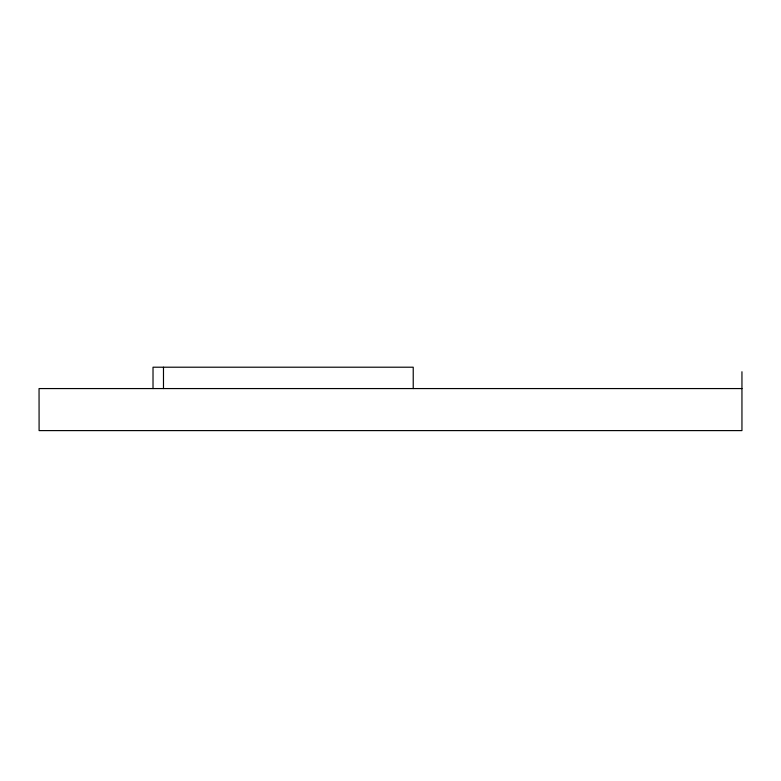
<?xml version="1.0" encoding="UTF-8"?>
<svg xmlns="http://www.w3.org/2000/svg" width="781" height="781" viewBox="0 0 781 781"><rect width="100%" height="100%" fill="white"/><g stroke="black" fill="none" stroke-linecap="round" stroke-linejoin="round"><path stroke-width="1.17" d="M741.95 388.567L39.05 388.567L39.099 430.604L741.95 430.604L741.95 371.746M413.227 388.567L413.227 367.207L153.017 367.207L153.017 388.567M163.483 367.207L163.483 388.567"/></g></svg>
